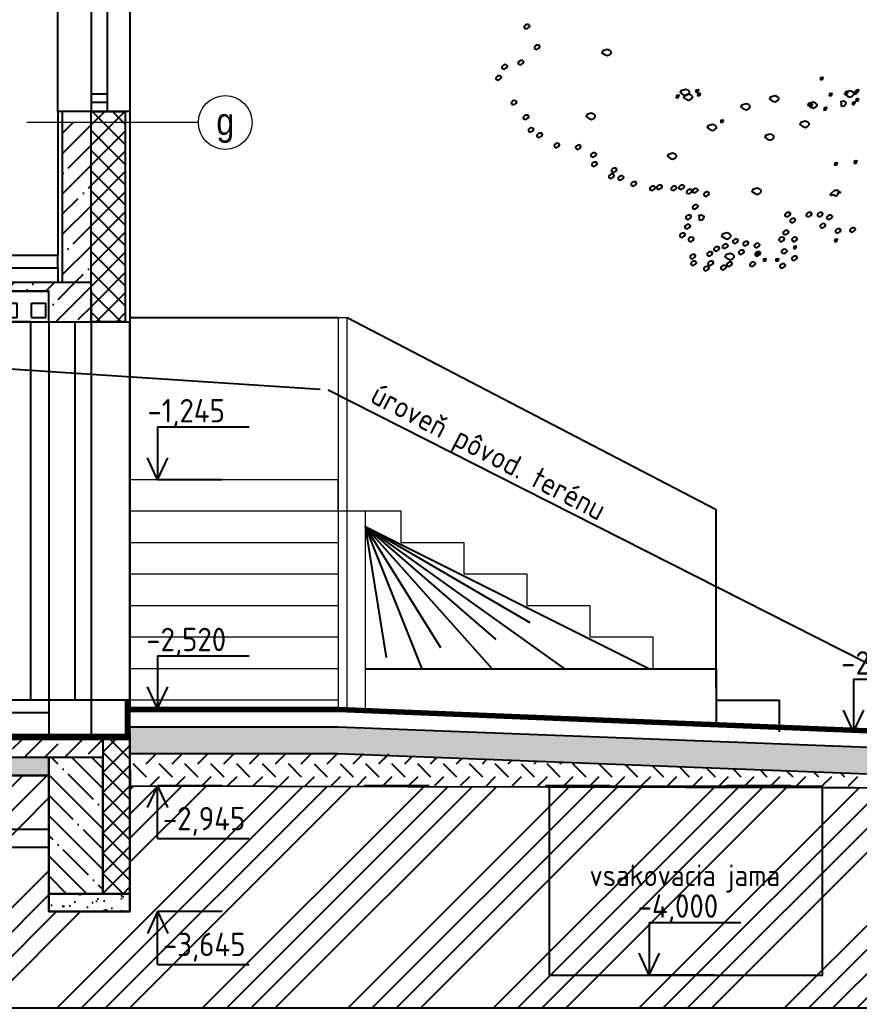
# Model space of a CAD drawing. Header units: millimetres. Extents: x 462666 to 1244237, y 2328025 to 3795663.
# Drawn here: x 1091506 to 1096169, y 2721362 to 2726854 of the extents above; entities that cross this region are included whole.
import ezdxf
from ezdxf.enums import TextEntityAlignment as Align
from ezdxf.lldxf.tags import DXFTag

# ---------------------------------------------------------------- set-up
doc = ezdxf.new("R2010")
doc.units = ezdxf.units.MM
for name, color, linetype in [('arbre', 250, 'Continuous'), ('MUR-POH', 64, 'Continuous'), ('MUR_POH', 64, 'Continuous'), ('MUR_REZ', 3, 'Continuous'), ('MUR_ZAK', 64, 'DASHED'), ('NAB_ZAR', 14, 'Continuous'), ('PLO_LIN', 6, 'Continuous'), ('POP_100', 8, 'Continuous'), ('TXT_50_MIESTN', 7, 'Continuous'), ('ZAK_DIM', 7, 'Continuous')]:
    doc.layers.add(name, color=color, linetype=linetype)
doc.layers.add('NOVE_MUR_YTONG', color=8, linetype='Continuous', lineweight=5)
doc.layers.add('Srafy', color=8, linetype='Continuous', lineweight=5)
doc.styles.add('ISOCP.SHX', font='ISOCP.shx', dxfattribs={"height": 150})
doc.styles.add('ROMANS', font='arial.ttf', dxfattribs={"width": 0.85})
tags = doc.linetypes.add('DASHED', pattern=[0.75, 0.5, -0.25]).pattern_tags.tags
tags[6:7] = [DXFTag(74, 4), DXFTag(75, 0), DXFTag(340, '0'), DXFTag(46, 1.0), DXFTag(50, 0.0), DXFTag(44, 0.0), DXFTag(45, 0.0)]
tags[4:5] = [DXFTag(74, 4), DXFTag(75, 0), DXFTag(340, '0'), DXFTag(46, 1.0), DXFTag(50, 0.0), DXFTag(44, 0.0), DXFTag(45, 0.0)]
pattern_1 = [(45, (0, -12161.8), (-112.2532015, 112.2532015), []), (45, (112.25, -12161.8), (-112.2532015, 112.2532015), [198.4375, -39.6875, 0, -39.6875])]
pattern_2 = [(50, (0, -12161.8), (182.184669, -15.9390855), [19.05, -209.55]), (-5, (0, -12161.8), (-35.242826, 191.056643), [15.24, -167.64]), (100.451, (15.18, -12163.12), (146.942502, 175.116688), [16.19, -178.09]), (46.1842, (0, -12111), (271.079041, -42.042328), [28.575, -314.325]), (96.6356, (22.6, -12114.5), (237.404234, 247.425556), [24.285, -267.135]), (-8.816, (0, -12111), (237.404606, 247.425118), [22.86, -251.46]), (21, (25.4, -12123.7), (151.61488, -102.2655185), [19.05, -209.55]), (-34, (25.4, -12123.7), (61.802028, 184.187966), [15.24, -167.64]), (71.4514, (38.03, -12132.22), (213.416491, 81.922858), [16.19, -178.09]), (37.5, (0, -12161.794), (3.0886033, 84.5550389), [0, -165.608, 0, -170.18, 0, -168.275]), (7.5, (0, -12161.79), (66.8196625, 100.1805748), [0, -97.028, 0, -161.798, 0, -64.135]), (-32.5, (-56.64, -12161.794), (135.5905952, -5.728744), [0, -63.5, 0, -198.12, 0, -262.89]), (-42.5, (-82.04, -12161.8), (148.1291814, 25.426491), [0, -82.55, 0, -131.572, 0, -186.69])]

# ---------------------------------------------------------------- blocks, each defined once
blk = doc.blocks.new('KOTA_V_REZ')
for p, q in [((0, 293), (0, 0)), ((0, 293), (508.9, 293)), ((0, 0), (-56.6, 121.3)), ((0, 0), (56.6, 121.3))]:
    blk.add_line(p, q)
at = {"color": 7, "style": 'ISOCP.SHX'}
blk.add_attdef('±0.000', text='', height=120, dxfattribs=at).set_placement((210.4, 383.7), align=Align.MIDDLE_CENTER)
blk = doc.blocks.new('arbre3')
at = {"layer": 'arbre', "color": 252}
for points in [[(247.861, 26.032), (247.903, 26.017), (247.942, 26.045), (247.966, 26.08), (247.942, 26.108), (247.905, 26.111), (247.874, 26.095), (247.85, 26.074), (247.848, 26.052)], [(248.079, 25.596), (248.121, 25.581), (248.16, 25.609), (248.184, 25.644), (248.16, 25.672), (248.123, 25.675), (248.092, 25.659), (248.068, 25.638), (248.066, 25.616)], [(249.568, 25.466), (249.622, 25.448), (249.672, 25.476), (249.698, 25.5), (249.698, 25.531), (249.67, 25.559), (249.613, 25.579), (249.524, 25.55), (249.502, 25.511)], [(247.389, 25.178), (247.43, 25.163), (247.469, 25.192), (247.493, 25.226), (247.469, 25.255), (247.432, 25.257), (247.402, 25.241), (247.378, 25.22), (247.376, 25.198)], [(247.734, 25.269), (247.775, 25.254), (247.814, 25.282), (247.838, 25.317), (247.814, 25.345), (247.778, 25.348), (247.747, 25.332), (247.723, 25.311), (247.721, 25.289)], [(247.261, 24.942), (247.303, 24.927), (247.342, 24.955), (247.366, 24.99), (247.342, 25.018), (247.305, 25.021), (247.275, 25.005), (247.251, 24.984), (247.248, 24.962)], [(254.144, 24.933), (254.184, 24.94), (254.205, 24.979), (254.184, 24.987), (254.147, 24.974)], [(251.082, 24.555), (251.121, 24.562), (251.143, 24.601), (251.121, 24.609), (251.084, 24.596)], [(251.229, 24.618), (251.284, 24.601), (251.334, 24.629), (251.36, 24.653), (251.36, 24.683), (251.331, 24.712), (251.275, 24.731), (251.186, 24.703), (251.164, 24.664)], [(251.297, 24.516), (251.351, 24.499), (251.401, 24.527), (251.427, 24.551), (251.427, 24.582), (251.399, 24.61), (251.343, 24.629), (251.254, 24.601), (251.232, 24.562)], [(251.498, 24.669), (251.537, 24.675), (251.559, 24.714), (251.537, 24.723), (251.5, 24.71)], [(251.535, 24.593), (251.575, 24.599), (251.596, 24.639), (251.575, 24.647), (251.538, 24.634)], [(253.128, 24.483), (253.183, 24.465), (253.233, 24.493), (253.259, 24.517), (253.259, 24.548), (253.23, 24.576), (253.174, 24.596), (253.085, 24.567), (253.063, 24.528)], [(254.333, 24.593), (254.373, 24.599), (254.394, 24.639), (254.373, 24.647), (254.336, 24.634)], [(254.722, 24.584), (254.777, 24.567), (254.827, 24.595), (254.853, 24.619), (254.853, 24.649), (254.824, 24.678), (254.768, 24.697), (254.679, 24.669), (254.657, 24.63)], [(254.674, 24.631), (254.713, 24.637), (254.735, 24.676), (254.713, 24.685), (254.676, 24.672)], [(254.863, 24.631), (254.902, 24.637), (254.924, 24.676), (254.902, 24.685), (254.865, 24.672)], [(254.901, 24.669), (254.94, 24.675), (254.962, 24.714), (254.94, 24.723), (254.903, 24.71)], [(247.589, 24.415), (247.63, 24.4), (247.669, 24.428), (247.693, 24.463), (247.669, 24.491), (247.632, 24.494), (247.602, 24.478), (247.578, 24.457), (247.576, 24.435)], [(252.518, 24.313), (252.572, 24.296), (252.622, 24.324), (252.648, 24.348), (252.648, 24.378), (252.62, 24.407), (252.564, 24.426), (252.474, 24.398), (252.453, 24.359)], [(253.942, 24.347), (253.997, 24.33), (254.047, 24.358), (254.073, 24.382), (254.073, 24.412), (254.044, 24.44), (253.988, 24.46), (253.899, 24.432), (253.877, 24.393)], [(253.918, 24.366), (253.957, 24.373), (253.978, 24.412), (253.957, 24.421), (253.92, 24.407)], [(254.594, 24.364), (254.594, 24.423), (254.587, 24.475), (254.633, 24.488), (254.685, 24.455), (254.679, 24.41), (254.652, 24.371)], [(254.825, 24.404), (254.864, 24.411), (254.886, 24.45), (254.864, 24.458), (254.827, 24.445)], [(254.901, 24.48), (254.94, 24.486), (254.962, 24.525), (254.94, 24.534), (254.903, 24.521)], [(247.843, 24.107), (247.884, 24.091), (247.924, 24.12), (247.947, 24.154), (247.924, 24.183), (247.887, 24.185), (247.856, 24.17), (247.832, 24.148), (247.83, 24.126)], [(249.228, 24.11), (249.283, 24.092), (249.333, 24.121), (249.359, 24.144), (249.359, 24.175), (249.331, 24.203), (249.274, 24.223), (249.185, 24.194), (249.163, 24.155)], [(254.22, 24.291), (254.259, 24.297), (254.281, 24.336), (254.259, 24.345), (254.222, 24.332)], [(251.806, 23.872), (251.86, 23.855), (251.91, 23.883), (251.936, 23.907), (251.936, 23.938), (251.908, 23.966), (251.851, 23.985), (251.762, 23.957), (251.741, 23.918)], [(252.027, 24.026), (252.066, 24.033), (252.088, 24.072), (252.066, 24.08), (252.029, 24.067)], [(253.773, 23.94), (253.827, 23.923), (253.877, 23.951), (253.903, 23.975), (253.903, 24.005), (253.875, 24.034), (253.818, 24.053), (253.729, 24.025), (253.707, 23.986)], [(247.952, 23.834), (247.993, 23.819), (248.033, 23.847), (248.056, 23.882), (248.033, 23.91), (247.996, 23.912), (247.965, 23.897), (247.941, 23.875), (247.939, 23.854)], [(248.134, 23.725), (248.175, 23.71), (248.214, 23.738), (248.238, 23.773), (248.214, 23.801), (248.177, 23.803), (248.147, 23.788), (248.123, 23.766), (248.121, 23.745)], [(253.027, 23.669), (253.081, 23.652), (253.131, 23.68), (253.157, 23.704), (253.157, 23.734), (253.129, 23.762), (253.072, 23.782), (252.983, 23.754), (252.961, 23.715)], [(248.497, 23.507), (248.539, 23.492), (248.578, 23.52), (248.602, 23.555), (248.578, 23.583), (248.541, 23.585), (248.51, 23.57), (248.487, 23.548), (248.484, 23.527)], [(248.952, 23.471), (248.993, 23.456), (249.032, 23.484), (249.056, 23.519), (249.032, 23.547), (248.995, 23.549), (248.965, 23.534), (248.941, 23.512), (248.939, 23.49)], [(249.279, 23.307), (249.32, 23.292), (249.359, 23.32), (249.383, 23.355), (249.359, 23.383), (249.322, 23.385), (249.292, 23.37), (249.268, 23.348), (249.266, 23.327)], [(250.958, 23.262), (251.012, 23.245), (251.062, 23.273), (251.088, 23.297), (251.088, 23.327), (251.06, 23.356), (251.004, 23.375), (250.914, 23.347), (250.893, 23.308)], [(249.297, 23.107), (249.338, 23.092), (249.378, 23.12), (249.401, 23.155), (249.378, 23.183), (249.341, 23.186), (249.31, 23.17), (249.286, 23.149), (249.284, 23.127)], [(254.447, 23.119), (254.486, 23.125), (254.508, 23.165), (254.486, 23.173), (254.449, 23.16)], [(254.863, 23.157), (254.902, 23.163), (254.924, 23.202), (254.902, 23.211), (254.865, 23.198)], [(249.661, 22.853), (249.702, 22.838), (249.741, 22.866), (249.765, 22.901), (249.741, 22.929), (249.704, 22.931), (249.674, 22.916), (249.65, 22.894), (249.648, 22.873)], [(249.715, 22.98), (249.756, 22.965), (249.796, 22.993), (249.819, 23.028), (249.796, 23.056), (249.759, 23.058), (249.728, 23.043), (249.704, 23.021), (249.702, 23)], [(249.861, 22.817), (249.902, 22.801), (249.941, 22.83), (249.965, 22.864), (249.941, 22.893), (249.904, 22.895), (249.874, 22.88), (249.85, 22.858), (249.847, 22.836)], [(250.133, 22.69), (250.174, 22.674), (250.214, 22.703), (250.237, 22.737), (250.214, 22.766), (250.177, 22.768), (250.146, 22.753), (250.122, 22.731), (250.12, 22.709)], [(250.678, 22.617), (250.72, 22.602), (250.759, 22.63), (250.783, 22.665), (250.759, 22.693), (250.722, 22.695), (250.691, 22.68), (250.668, 22.658), (250.665, 22.636)], [(251.151, 22.617), (251.192, 22.602), (251.231, 22.63), (251.255, 22.665), (251.231, 22.693), (251.194, 22.695), (251.164, 22.68), (251.14, 22.658), (251.138, 22.636)], [(250.533, 22.599), (250.574, 22.583), (250.613, 22.612), (250.637, 22.646), (250.613, 22.675), (250.576, 22.677), (250.546, 22.662), (250.522, 22.64), (250.52, 22.618)], [(250.987, 22.599), (251.029, 22.583), (251.068, 22.612), (251.092, 22.646), (251.068, 22.675), (251.031, 22.677), (251, 22.662), (250.976, 22.64), (250.974, 22.618)], [(251.315, 22.526), (251.356, 22.511), (251.395, 22.539), (251.419, 22.574), (251.395, 22.602), (251.358, 22.604), (251.328, 22.589), (251.304, 22.567), (251.301, 22.546)], [(251.442, 22.544), (251.483, 22.529), (251.522, 22.557), (251.546, 22.592), (251.522, 22.62), (251.485, 22.622), (251.455, 22.607), (251.431, 22.585), (251.429, 22.564)], [(251.678, 22.472), (251.719, 22.456), (251.758, 22.485), (251.782, 22.519), (251.758, 22.548), (251.721, 22.55), (251.691, 22.535), (251.667, 22.513), (251.665, 22.491)], [(252.755, 22.516), (252.81, 22.499), (252.86, 22.527), (252.886, 22.551), (252.886, 22.582), (252.857, 22.61), (252.801, 22.629), (252.712, 22.601), (252.69, 22.562)], [(254.387, 22.535), (254.452, 22.587), (254.513, 22.59), (254.539, 22.561), (254.574, 22.54), (254.518, 22.522), (254.502, 22.479), (254.472, 22.464), (254.437, 22.49), (254.385, 22.472), (254.355, 22.498)], [(251.442, 22.199), (251.483, 22.184), (251.522, 22.212), (251.546, 22.247), (251.522, 22.275), (251.485, 22.277), (251.455, 22.262), (251.431, 22.24), (251.429, 22.219)], [(251.573, 21.943), (251.573, 22.002), (251.567, 22.054), (251.612, 22.067), (251.664, 22.034), (251.658, 21.989), (251.632, 21.949)], [(253.405, 22.035), (253.446, 22.02), (253.485, 22.049), (253.509, 22.083), (253.485, 22.112), (253.448, 22.114), (253.418, 22.098), (253.394, 22.077), (253.392, 22.055)], [(253.859, 22.035), (253.9, 22.02), (253.939, 22.049), (253.963, 22.083), (253.939, 22.112), (253.902, 22.114), (253.872, 22.098), (253.848, 22.077), (253.846, 22.055)], [(254.095, 22.035), (254.137, 22.02), (254.176, 22.049), (254.2, 22.083), (254.176, 22.112), (254.139, 22.114), (254.108, 22.098), (254.084, 22.077), (254.082, 22.055)], [(251.278, 21.781), (251.319, 21.766), (251.359, 21.794), (251.382, 21.829), (251.359, 21.857), (251.322, 21.859), (251.291, 21.844), (251.267, 21.822), (251.265, 21.801)], [(251.296, 21.981), (251.338, 21.966), (251.377, 21.994), (251.401, 22.029), (251.377, 22.057), (251.34, 22.059), (251.309, 22.044), (251.285, 22.022), (251.283, 22.001)], [(253.514, 21.908), (253.555, 21.893), (253.594, 21.921), (253.618, 21.956), (253.594, 21.984), (253.557, 21.987), (253.527, 21.971), (253.503, 21.95), (253.501, 21.928)], [(254.15, 21.799), (254.191, 21.784), (254.23, 21.812), (254.254, 21.847), (254.23, 21.875), (254.193, 21.878), (254.163, 21.862), (254.139, 21.841), (254.137, 21.819)], [(254.295, 21.981), (254.337, 21.966), (254.376, 21.994), (254.4, 22.029), (254.376, 22.057), (254.339, 22.059), (254.308, 22.044), (254.284, 22.022), (254.282, 22.001)], [(251.169, 21.599), (251.21, 21.584), (251.25, 21.612), (251.273, 21.647), (251.25, 21.676), (251.213, 21.678), (251.182, 21.662), (251.158, 21.641), (251.156, 21.619)], [(252.111, 21.567), (252.165, 21.55), (252.215, 21.578), (252.241, 21.602), (252.241, 21.633), (252.213, 21.661), (252.157, 21.68), (252.067, 21.652), (252.046, 21.613)], [(253.368, 21.654), (253.41, 21.639), (253.449, 21.667), (253.473, 21.702), (253.449, 21.73), (253.412, 21.732), (253.381, 21.717), (253.357, 21.695), (253.355, 21.674)], [(254.477, 21.69), (254.518, 21.675), (254.557, 21.703), (254.581, 21.738), (254.557, 21.766), (254.52, 21.769), (254.49, 21.753), (254.466, 21.732), (254.464, 21.71)], [(254.786, 21.708), (254.827, 21.693), (254.866, 21.722), (254.89, 21.756), (254.866, 21.785), (254.829, 21.787), (254.799, 21.771), (254.775, 21.75), (254.773, 21.728)], [(251.351, 21.509), (251.392, 21.493), (251.431, 21.522), (251.455, 21.556), (251.431, 21.585), (251.394, 21.587), (251.364, 21.572), (251.34, 21.55), (251.338, 21.528)], [(252.078, 21.363), (252.119, 21.348), (252.158, 21.376), (252.182, 21.411), (252.158, 21.439), (252.121, 21.441), (252.091, 21.426), (252.067, 21.405), (252.065, 21.383)], [(252.296, 21.472), (252.337, 21.457), (252.376, 21.485), (252.4, 21.52), (252.376, 21.548), (252.339, 21.551), (252.309, 21.535), (252.285, 21.514), (252.283, 21.492)], [(252.514, 21.418), (252.555, 21.403), (252.594, 21.431), (252.618, 21.466), (252.594, 21.494), (252.558, 21.496), (252.527, 21.481), (252.503, 21.459), (252.501, 21.437)], [(252.75, 21.381), (252.792, 21.366), (252.831, 21.394), (252.855, 21.429), (252.831, 21.457), (252.794, 21.46), (252.763, 21.444), (252.739, 21.423), (252.737, 21.401)], [(253.277, 21.509), (253.319, 21.493), (253.358, 21.522), (253.382, 21.556), (253.358, 21.585), (253.321, 21.587), (253.29, 21.572), (253.267, 21.55), (253.264, 21.528)], [(253.55, 21.509), (253.591, 21.493), (253.63, 21.522), (253.654, 21.556), (253.63, 21.585), (253.594, 21.587), (253.563, 21.572), (253.539, 21.55), (253.537, 21.528)], [(254.447, 21.494), (254.486, 21.5), (254.508, 21.539), (254.486, 21.548), (254.449, 21.535)], [(251.387, 21.145), (251.429, 21.13), (251.468, 21.158), (251.492, 21.193), (251.468, 21.221), (251.431, 21.223), (251.4, 21.208), (251.376, 21.187), (251.374, 21.165)], [(251.751, 21.2), (251.792, 21.185), (251.831, 21.213), (251.855, 21.248), (251.831, 21.276), (251.794, 21.278), (251.764, 21.263), (251.74, 21.241), (251.738, 21.219)], [(251.896, 21.309), (251.937, 21.294), (251.977, 21.322), (252, 21.357), (251.977, 21.385), (251.94, 21.387), (251.909, 21.372), (251.885, 21.35), (251.883, 21.328)], [(252.179, 21.127), (252.233, 21.109), (252.283, 21.138), (252.309, 21.161), (252.309, 21.192), (252.281, 21.22), (252.224, 21.24), (252.135, 21.211), (252.114, 21.172)], [(252.423, 21.236), (252.464, 21.221), (252.504, 21.249), (252.528, 21.284), (252.504, 21.312), (252.467, 21.314), (252.436, 21.299), (252.412, 21.277), (252.41, 21.256)], [(252.769, 21.2), (252.81, 21.185), (252.849, 21.213), (252.873, 21.248), (252.849, 21.276), (252.812, 21.278), (252.782, 21.263), (252.758, 21.241), (252.755, 21.219)], [(252.783, 21.191), (252.822, 21.198), (252.844, 21.237), (252.822, 21.246), (252.785, 21.233)], [(253.332, 21.254), (253.373, 21.239), (253.412, 21.267), (253.436, 21.302), (253.412, 21.33), (253.375, 21.332), (253.345, 21.317), (253.321, 21.296), (253.319, 21.274)], [(253.577, 21.343), (253.616, 21.349), (253.638, 21.388), (253.616, 21.397), (253.579, 21.384)], [(251.405, 21), (251.447, 20.985), (251.486, 21.013), (251.51, 21.048), (251.486, 21.076), (251.449, 21.078), (251.418, 21.063), (251.395, 21.041), (251.392, 21.019)], [(251.769, 21), (251.81, 20.985), (251.849, 21.013), (251.873, 21.048), (251.849, 21.076), (251.812, 21.078), (251.782, 21.063), (251.758, 21.041), (251.756, 21.019)], [(252.169, 20.982), (252.21, 20.967), (252.249, 20.995), (252.273, 21.03), (252.249, 21.058), (252.212, 21.06), (252.182, 21.045), (252.158, 21.023), (252.156, 21.001)], [(252.659, 20.982), (252.701, 20.967), (252.74, 20.995), (252.764, 21.03), (252.74, 21.058), (252.703, 21.06), (252.672, 21.045), (252.649, 21.023), (252.646, 21.001)], [(252.934, 21.078), (252.974, 21.085), (252.995, 21.124), (252.974, 21.132), (252.937, 21.119)], [(253.199, 21.078), (253.238, 21.085), (253.26, 21.124), (253.238, 21.132), (253.201, 21.119)], [(253.296, 20.945), (253.337, 20.93), (253.376, 20.958), (253.4, 20.993), (253.376, 21.021), (253.339, 21.024), (253.309, 21.008), (253.285, 20.987), (253.283, 20.965)], [(253.55, 21.109), (253.591, 21.094), (253.63, 21.122), (253.654, 21.157), (253.63, 21.185), (253.594, 21.187), (253.563, 21.172), (253.539, 21.15), (253.537, 21.128)], [(251.678, 20.891), (251.719, 20.876), (251.758, 20.904), (251.782, 20.939), (251.758, 20.967), (251.721, 20.969), (251.691, 20.954), (251.667, 20.932), (251.665, 20.91)], [(252.042, 20.909), (252.083, 20.894), (252.122, 20.922), (252.146, 20.957), (252.122, 20.985), (252.085, 20.987), (252.055, 20.972), (252.031, 20.95), (252.028, 20.929)]]:
    blk.add_lwpolyline(points, close=True, dxfattribs=at)

msp = doc.modelspace()

# ---------------------------------------------------------------- hatches: boundary and pattern name
at = {"layer": 'PLO_LIN'}
h = msp.add_hatch(dxfattribs=at)
h.set_pattern_fill('NET', color=252, scale=25, angle=45, style=0)
h.set_pattern_definition([(45, (0, -12161.794), (-56.1266008, 56.1266008), []), (135, (0, -12161.794), (-56.1266008, -56.1266008), [])])
h.paths.add_polyline_path([(1092092.2, 2726345.7), (1092092.2, 2725175.7), (1091902.2, 2725175.7), (1091902.2, 2726345.7)])
h = msp.add_hatch(dxfattribs=at)
h.set_pattern_fill('SQUARE', color=252, scale=25, style=0)
h.set_pattern_definition([(0, (1086649.28, 2725199.97), (0, 79.375), [79.375, -79.375]), (90, (1086649.28, 2725199.97), (-79.375, 5e-15), [79.375, -79.375])])
h.paths.add_polyline_path([(1086619, 2725345.7), (1086619, 2725175.7), (1091667.2, 2725175.7), (1091667.2, 2725345.7)])
h = msp.add_hatch(dxfattribs=at)
h.set_pattern_fill('AR-CONC', color=252, style=0)
h.set_pattern_definition(pattern_2)
h.paths.add_polyline_path([(1090222, 2722655.7), (1090222, 2722755.7), (1086619, 2722755.7), (1086619, 2722655.7)])
h.paths.add_polyline_path([(1087684.3, 2722445), (1087486.6, 2722445), (1087486.6, 2722753.5), (1087684.3, 2722753.5)], flags=9)
h.paths.add_polyline_path([(1087057.7, 2722604.9), (1086860, 2722604.9), (1086860, 2722902.9), (1087057.7, 2722902.9)], flags=9)
h.paths.add_polyline_path([(1088239.8, 2722395.4), (1088042.1, 2722395.4), (1088042.1, 2722704.5), (1088239.8, 2722704.5)], flags=9)
h.paths.add_polyline_path([(1087291.6, 2722371.5), (1087093.9, 2722371.5), (1087093.9, 2722669.6), (1087291.6, 2722669.6)], flags=9)
h.paths.add_polyline_path([(1091667.2, 2722655.7), (1091667.2, 2722755.7), (1090222, 2722755.7), (1090222, 2722655.7)])
h = msp.add_hatch(dxfattribs=at)
h.set_pattern_fill('AR-CONC', color=252, style=0)
h.set_pattern_definition([(50, (0, 0), (182.184669, -15.9390855), [19.05, -209.55]), (355, (0, 0), (-35.242826, 191.056643), [15.24, -167.64]), (100.451, (15.18, -1.33), (146.942502, 175.116688), [16.19, -178.09]), (46.1842, (0, 50.8), (271.079041, -42.042328), [28.575, -314.325]), (96.6356, (22.6, 47.3), (237.404234, 247.425556), [24.285, -267.135]), (351.184, (0, 50.8), (237.404606, 247.425118), [22.86, -251.46]), (21, (25.4, 38.1), (151.61488, -102.2655185), [19.05, -209.55]), (326, (25.4, 38.1), (61.802028, 184.187966), [15.24, -167.64]), (71.4514, (38.03, 29.58), (213.416491, 81.922858), [16.19, -178.09]), (37.5, (0, 0), (3.0886033, 84.5550389), [0, -165.608, 0, -170.18, 0, -168.275]), (7.5, (0, 0), (66.8196625, 100.1805748), [0, -97.028, 0, -161.798, 0, -64.135]), (-32.5, (-56.64, 0), (135.5905952, -5.728744), [0, -63.5, 0, -198.12, 0, -262.89]), (-42.5, (-82.04, 0), (148.1291814, 25.426491), [0, -82.55, 0, -131.572, 0, -186.69])])
h.paths.add_polyline_path([(1098291.5, 2722584), (1093270.4, 2722775.7), (1092117.2, 2722775.7), (1092117.2, 2722925.7), (1093273.2, 2722925.7), (1096896.5, 2722787.4), (1101770.6, 2722776), (1101770.6, 2722776), (1101770.1, 2722575.7)])
h = msp.add_hatch(dxfattribs=at)
h.set_pattern_fill('NET', color=252, scale=25, angle=45, style=0)
h.set_pattern_definition([(45, (1091967.16, 2721998.796), (-56.1266, 56.1266), []), (135, (1091967.16, 2721998.796), (-56.1266, -56.1266), [])])
h.paths.add_polyline_path([(1092117.2, 2721998.8), (1092117.2, 2722802.2), (1092117.2, 2722855.7), (1091967.2, 2722855.7), (1091967.2, 2721998.8)])
h = msp.add_hatch(dxfattribs=at)
h.set_pattern_fill('AR-CONC', color=252, style=0)
h.set_pattern_definition(pattern_2)
h.paths.add_polyline_path([(1092117.2, 2721998.8), (1092117.2, 2721898.8), (1091667.2, 2721898.8), (1091667.2, 2721998.8)])
at = {"layer": 'POP_100'}
h = msp.add_hatch(dxfattribs=at)
h.set_pattern_fill('ANSI34', color=8, scale=30, style=0)
h.set_pattern_definition([(45, (0, 1081.54), (-404.11153, 404.11153), []), (45, (134.7, 1081.54), (-404.11153, 404.11153), []), (45, (269.4, 1081.54), (-404.11153, 404.11153), []), (45, (404.1, 1081.54), (-404.11153, 404.11153), [])])
h.paths.add_polyline_path([(1103470.6, 2721362.3), (1065375.8, 2721362.3), (1065375.8, 2726626.5), (1065724.7, 2726542.1), (1067357.5, 2726493.4), (1069251, 2725473.5), (1083117.2, 2725303.8), (1083117.2, 2724403.7), (1083517.2, 2724403.7), (1083517.2, 2724978.8), (1084531.9, 2724978.8), (1085667.2, 2722255.7), (1086619, 2722255.7), (1086619, 2722655.7), (1091667.2, 2722655.7), (1091667.2, 2721898.8), (1092117.2, 2721898.8), (1092118.8, 2722598.8), (1101769.8, 2722575.7), (1101770.6, 2722375.7), (1101920.6, 2722375.7), (1101920.6, 2722695.7), (1101970.6, 2722695.7), (1101970.6, 2722545.7), (1103470.6, 2722545.7)])
h = msp.add_hatch(dxfattribs=at)
h.set_pattern_fill('ANSI35', color=8, scale=25, style=0)
h.set_pattern_definition(pattern_1)
h.paths.add_polyline_path([(1091902.2, 2725395.7), (1091902.2, 2726283.6), (1091742.2, 2726283.6), (1091742.2, 2725395.7)])
h = msp.add_hatch(dxfattribs=at)
h.set_pattern_fill('ANSI35', color=8, scale=25, style=0)
h.set_pattern_definition(pattern_1)
h.paths.add_polyline_path([(1091902.2, 2725175.7), (1091902.2, 2725395.7), (1087217.5, 2725395.7), (1087217.5, 2725345.7), (1091667.2, 2725345.7), (1091667.2, 2725175.7)])
h.paths.add_polyline_path([(1086619, 2725175.7), (1086619, 2725345.7), (1087217.5, 2725345.7), (1087217.5, 2725395.7), (1086384, 2725395.7), (1086384, 2722880.7), (1086594, 2722880.7), (1086594, 2725175.7)])
h.paths.add_polyline_path([(1087057.7, 2725204.2), (1086860, 2725204.2), (1086860, 2725503.5), (1087057.7, 2725503.5)], flags=9)
h = msp.add_hatch(dxfattribs=at)
h.set_pattern_fill('ANSI35', color=8, scale=25, style=0)
h.set_pattern_definition(pattern_1)
h.paths.add_polyline_path([(1090222, 2722755.7), (1090222, 2722855.7), (1087217.5, 2722855.7), (1087217.5, 2722755.7)])
h.paths.add_polyline_path([(1087217.5, 2722755.7), (1087217.5, 2722855.7), (1086167.2, 2722855.7), (1086167.2, 2722755.7)])
h.paths.add_polyline_path([(1087057.7, 2722604.9), (1086860, 2722604.9), (1086860, 2722902.9), (1087057.7, 2722902.9)], flags=9)
h.paths.add_polyline_path([(1091967.2, 2722755.7), (1091967.2, 2722855.7), (1090222, 2722855.7), (1090222, 2722755.7)])
h = msp.add_hatch(dxfattribs=at)
h.set_pattern_fill('ANSI35', color=8, scale=25, angle=90, style=0)
h.set_pattern_definition([(135, (0, -12161.8), (-112.2532015, -112.2532015), []), (135, (3e-14, -12049.54), (-112.2532015, -112.2532015), [198.4375, -39.6875, 0, -39.6875])])
h.paths.add_polyline_path([(1091967.2, 2721998.8), (1091967.2, 2722755.7), (1091667.2, 2722755.7), (1091667.2, 2721998.8)])

# ---------------------------------------------------------------- linework, layer by layer
at = {"layer": 'MUR-POH', "color": 1}
msp.add_lwpolyline([(1095375.1, 2723145.5), (1095375.1, 2724131.9), (1093325.2, 2725198.8)], dxfattribs=at)
at = {"layer": 'MUR-POH', "color": 252}
for points in [[(1093425.1, 2724038.8), (1095005.2, 2723248.8)], [(1093425.1, 2724038.8), (1094339.9, 2723506)], [(1093425.1, 2724038.8), (1094532.4, 2723248.8)], [(1093425.1, 2724038.8), (1094130.6, 2723248.8)], [(1093425.1, 2724038.8), (1093843.1, 2723366.3)], [(1093425.1, 2724038.8), (1093739, 2723248.8)], [(1093425.1, 2724038.8), (1093542.2, 2723310.9)], [(1093425.1, 2724038.8), (1094150.7, 2723411.7)]]:
    msp.add_lwpolyline(points, dxfattribs=at)
at = {"layer": 'MUR_POH', "color": 8, "linetype": 'DASHED', "ltscale": 250, "flags": 128}
for points in [[(1093175.1, 2724799.3), (1065375.8, 2726623.4)], [(1096478.3, 2723145), (1093219, 2724795.7)]]:
    msp.add_lwpolyline(points, dxfattribs=at)
at = {"layer": 'MUR_POH', "color": 252, "linetype": 'DASHED', "ltscale": 250, "flags": 128}
msp.add_lwpolyline([(1094446.1, 2722593.8), (1094446.1, 2721546), (1095966.3, 2721546), (1095966.3, 2722593.8)], close=True, dxfattribs=at)
at = {"layer": 'MUR_REZ'}
for p, q in [((1091717.2, 2726345.7), (1091717.2, 2725545.7)), ((1091667.2, 2725175.7), (1092117.2, 2725175.7))]:
    msp.add_line(p, q, dxfattribs=at)
at = {"layer": 'MUR_REZ', "flags": 128}
for points in [[(1092117.2, 2726345.7), (1091717.2, 2726345.7)], [(1086567.2, 2725545.7), (1091717.2, 2725545.7)]]:
    msp.add_lwpolyline(points, dxfattribs=at)
at = {"layer": 'MUR_REZ'}
for points in [[(1092092.2, 2726345.7), (1092092.2, 2725175.7)], [(1092117.2, 2726345.7), (1092117.2, 2725175.7)], [(1086619, 2725175.7), (1091667.2, 2725175.7)], [(1086619, 2723075.7), (1091667.2, 2723075.7)], [(1091667.2, 2723075.7), (1092117.2, 2723075.7)], [(1092117.2, 2722898.8), (1092117.2, 2723075.7)], [(1092117.2, 2723075.7), (1092117.2, 2723025.7), (1093275.1, 2723025.7), (1096870.6, 2722888.4)], [(1096720.8, 2722892.6), (1093275.2, 2723030.7), (1092117.2, 2723030.7)], [(1096720.6, 2722887.6), (1093275.1, 2723025.7), (1092117.2, 2723025.7)], [(1096720.4, 2722882.6), (1093275, 2723020.7), (1092117.2, 2723020.7)], [(1096720.2, 2722877.6), (1093274.9, 2723015.7), (1092117.2, 2723015.7)], [(1096720, 2722872.6), (1093274.8, 2723010.7), (1092117.2, 2723010.7)]]:
    msp.add_lwpolyline(points, dxfattribs=at)
at = {"layer": 'MUR_ZAK', "ltscale": 175, "flags": 128}
for points in [[(1091667.2, 2722355.7), (1086619, 2722355.7)], [(1091667.2, 2722255.7), (1086619, 2722255.7)]]:
    msp.add_lwpolyline(points, dxfattribs=at)
at = {"layer": 'NAB_ZAR', "flags": 128}
for points in [[(1091902.2, 2727995.7), (1091902.2, 2726345.7)], [(1091992.2, 2727995.7), (1091992.2, 2726345.7)], [(1091992.2, 2726440.7), (1091902.2, 2726440.7)], [(1091992.2, 2726395.7), (1091902.2, 2726395.7)], [(1091567.2, 2723075.7), (1091567.2, 2725175.7), (1090567.2, 2725175.7), (1090567.2, 2723075.7)]]:
    msp.add_lwpolyline(points, dxfattribs=at)
at = {"layer": 'NOVE_MUR_YTONG'}
msp.add_lwpolyline([(1092497.8, 2726283.6), (1091544.4, 2726283.6)], dxfattribs=at)
msp.add_circle((1092647.4, 2726283.6), 149.5, dxfattribs=at)
at = {"layer": 'PLO_LIN', "color": 252}
msp.add_line((1091742.2, 2726345.7), (1091742.2, 2725395.7), dxfattribs=at)
for points in [[(1091717.2, 2726345.7), (1091717.2, 2727995.7)], [(1092117.2, 2727995.7), (1092117.2, 2726345.7)], [(1103470.6, 2726829.1), (1103470.6, 2721362.3), (1065375.8, 2721362.3), (1065375.8, 2726626.5)], [(1091902.2, 2725350.7), (1091902.2, 2726345.7)], [(1092117.2, 2722855.7), (1086167.2, 2722855.7), (1086167.2, 2725228.8), (1083117.2, 2725228.8), (1083117.2, 2725545.7)], [(1092117.2, 2722880.7), (1086192.2, 2722880.7), (1086192.2, 2725253.8), (1083142.2, 2725253.8), (1083142.2, 2725545.7)], [(1091717.2, 2725475.7), (1091717.2, 2725545.7)], [(1086384, 2725475.7), (1091717.2, 2725475.7)], [(1091717.2, 2725475.7), (1091717.2, 2725395.7)], [(1086384, 2725395.7), (1091902.2, 2725395.7)], [(1086619, 2725345.7), (1091667.2, 2725345.7)], [(1091667.2, 2725175.7), (1091667.2, 2725345.7)], [(1091902.2, 2725350.7), (1091902.2, 2722880.7)], [(1091667.2, 2725175.7), (1091667.2, 2723075.7)], [(1091812.2, 2725175.7), (1091812.2, 2723075.7)], [(1092117.2, 2725175.7), (1092117.2, 2723075.7)], [(1091667.2, 2723075.7), (1091667.2, 2722880.7)], [(1092094.4, 2722868.2), (1092094.4, 2723075.7)], [(1092117.2, 2722868.2), (1092117.2, 2723075.7)], [(1086619, 2723005.7), (1091667.2, 2723005.7)], [(1092117.2, 2722898.8), (1092117.2, 2721998.8), (1091667.2, 2721998.8), (1091667.2, 2722695.7)], [(1091902.2, 2722880.7), (1092117.2, 2722880.7)], [(1091967.2, 2722855.7), (1091967.2, 2721998.8)], [(1092117.2, 2722802.2), (1092117.2, 2721998.8), (1091667.2, 2721998.8), (1091667.2, 2722755.7)], [(1091967.2, 2722755.7), (1086167.2, 2722755.7)], [(1091667.2, 2722755.7), (1091667.2, 2722695.7)], [(1091667.2, 2722655.7), (1086619, 2722655.7)], [(1091667.2, 2721998.8), (1091667.2, 2721898.8)], [(1091967.2, 2721998.8), (1092117.2, 2721998.8)]]:
    msp.add_lwpolyline(points, dxfattribs=at)
for points in [[(1092092.2, 2726345.7), (1092092.2, 2725175.7), (1091902.2, 2725175.7), (1091902.2, 2726345.7)], [(1086619, 2725345.7), (1086619, 2725175.7), (1091667.2, 2725175.7), (1091667.2, 2725345.7)], [(1092117.2, 2721998.8), (1092117.2, 2721898.8), (1091667.2, 2721898.8), (1091667.2, 2721998.8)]]:
    msp.add_lwpolyline(points, close=True, dxfattribs=at)
at = {"layer": 'PLO_LIN', "color": 252, "linetype": 'DASHED', "ltscale": 200}
msp.add_lwpolyline([(1092117.2, 2722868.2, 25, 25, 0), (1086179.7, 2722868.2, 25, 25, 0), (1086179.7, 2725241.3, 25, 25, 0), (1083129.7, 2725241.3, 25, 25, 0), (1083129.7, 2725545.7, 25, 25, 0)], format="xyseb", dxfattribs=at)
at = {"layer": 'PLO_LIN', "color": 1}
for points in [[(1069251, 2725473.5), (1083117.2, 2725303.8), (1083117.2, 2724403.7), (1083517.2, 2724403.7), (1083517.2, 2724978.8), (1084531.9, 2724978.8), (1085667.2, 2722255.7), (1086619, 2722255.7), (1086619, 2722655.7), (1091667.2, 2722655.7), (1091667.2, 2721898.8), (1092117.2, 2721898.8), (1092118.8, 2722598.8), (1101769.8, 2722575.7), (1101770.6, 2722375.7), (1101920.6, 2722375.7), (1101920.6, 2722695.7), (1101970.6, 2722695.7), (1101970.6, 2722545.7), (1103470.6, 2722545.7), (1103470.6, 2721362.3), (1065375.8, 2721362.3)], [(1093275.2, 2725198.8), (1092117.2, 2725198.8)], [(1086167.1, 2725166.6), (1086167.2, 2722255.7), (1086619, 2722255.7), (1086619, 2722655.7), (1091667.2, 2722655.7), (1091667.2, 2721898.8), (1092117.2, 2721898.8), (1092117.2, 2725175.7)], [(1093425.1, 2723248.8), (1095375.1, 2723248.8), (1095375.1, 2722946.5)], [(1095375.1, 2723073.8), (1095725.1, 2723073.8), (1095725.1, 2722898.8)], [(1098291.5, 2722584), (1093270.4, 2722775.7), (1092117.2, 2722775.7), (1092117.2, 2722925.7), (1093273.2, 2722925.7), (1096896.5, 2722787.4), (1101770.6, 2722776), (1101770.6, 2722776), (1101770.1, 2722575.7), (1098291.5, 2722584)], [(1091667.2, 2722755.7), (1091667.2, 2721998.8), (1091967.2, 2721998.8), (1091967.2, 2722755.7), (1091667.2, 2722755.7)]]:
    msp.add_lwpolyline(points, dxfattribs=at)
at = {"layer": 'PLO_LIN', "color": 252, "linetype": 'DASHED', "ltscale": 200, "const_width": 25}
msp.add_lwpolyline([(1092105.8, 2722868.2), (1092105.8, 2723075.7)], dxfattribs=at)
at = {"layer": 'PLO_LIN', "color": 252, "flags": 128}
msp.add_lwpolyline([(1092116.4, 2722598.8), (1101769.8, 2722575.7)], dxfattribs=at)
at = {"layer": 'POP_100', "color": 8, "flags": 128}
msp.add_lwpolyline([(1092117.4, 2722775.7), (1092118.8, 2722598.8), (1098291.5, 2722584)], dxfattribs=at)
at = {"layer": 'POP_100'}
for points in [[(1092207.9, 2722720.1), (1092263.4, 2722775.7)], [(1092263.4, 2722775.7), (1092207.9, 2722720.1)], [(1092351.5, 2722720.1), (1092407.1, 2722775.7)], [(1092407.1, 2722775.7), (1092351.5, 2722720.1)], [(1092495.2, 2722720.1), (1092550.8, 2722775.7)], [(1092550.8, 2722775.7), (1092495.2, 2722720.1)], [(1092638.9, 2722720.1), (1092694.4, 2722775.7)], [(1092694.4, 2722775.7), (1092638.9, 2722720.1)], [(1092782.6, 2722720.1), (1092838.1, 2722775.7)], [(1092838.1, 2722775.7), (1092782.6, 2722720.1)], [(1092926.3, 2722720.1), (1092981.8, 2722775.7)], [(1092981.8, 2722775.7), (1092926.3, 2722720.1)], [(1093070, 2722720.1), (1093125.5, 2722775.7)], [(1093213.7, 2722720.1), (1093269.2, 2722775.7)], [(1093357.3, 2722720.1), (1093412.9, 2722775.7)], [(1093412.9, 2722775.7), (1093357.3, 2722720.1)], [(1093501, 2722720.1), (1093556.6, 2722775.7)], [(1093546, 2722765.1), (1093501, 2722720.1)], [(1092207.9, 2722648.3), (1092136, 2722720.1)], [(1092136, 2722720.1), (1092207.9, 2722648.3)], [(1092279.7, 2722720.1), (1092351.5, 2722648.3)], [(1092351.5, 2722648.3), (1092279.7, 2722720.1)], [(1092423.4, 2722720.1), (1092495.2, 2722648.3)], [(1092495.2, 2722648.3), (1092423.4, 2722720.1)], [(1092567.1, 2722720.1), (1092638.9, 2722648.3)], [(1092638.9, 2722648.3), (1092567.1, 2722720.1)], [(1092710.8, 2722720.1), (1092782.6, 2722648.3)], [(1092782.6, 2722648.3), (1092710.8, 2722720.1)], [(1092854.4, 2722720.1), (1092926.3, 2722648.3)], [(1092926.3, 2722648.3), (1092854.4, 2722720.1)], [(1092998.1, 2722720.1), (1093070, 2722648.3)], [(1093070, 2722648.3), (1092998.1, 2722720.1)], [(1093141.8, 2722720.1), (1093213.7, 2722648.3)], [(1093285.5, 2722720.1), (1093357.3, 2722648.3)], [(1093501, 2722648.3), (1093429.2, 2722720.1)], [(1093429.2, 2722720.1), (1093501, 2722648.3)], [(1093644.7, 2722648.3), (1093572.9, 2722720.1)], [(1093572.9, 2722720.1), (1093644.7, 2722648.3)], [(1093644.7, 2722720.1), (1093684.4, 2722759.9)], [(1093684.4, 2722759.9), (1093644.7, 2722720.1)], [(1093788.4, 2722648.3), (1093716.5, 2722720.1)], [(1093716.5, 2722720.1), (1093788.4, 2722648.3)], [(1093822.8, 2722754.6), (1093788.4, 2722720.1)], [(1093788.4, 2722720.1), (1093822.8, 2722754.6)], [(1093932.1, 2722648.3), (1093860.2, 2722720.1)], [(1093860.2, 2722720.1), (1093932.1, 2722648.3)], [(1093961.2, 2722749.3), (1093932.1, 2722720.1)], [(1093932.1, 2722720.1), (1093961.2, 2722749.3)], [(1094075.8, 2722648.3), (1094003.9, 2722720.1)], [(1094003.9, 2722720.1), (1094075.8, 2722648.3)], [(1094099.6, 2722744), (1094075.8, 2722720.1)], [(1094075.8, 2722720.1), (1094099.6, 2722744)], [(1094219.4, 2722648.3), (1094147.6, 2722720.1)], [(1094147.6, 2722720.1), (1094219.4, 2722648.3)], [(1094219.4, 2722720.1), (1094238, 2722738.7)], [(1094291.3, 2722720.1), (1094363.1, 2722648.3)], [(1094363.1, 2722720.1), (1094376.4, 2722733.5)], [(1094363.1, 2722720.1), (1094376.4, 2722733.5)], [(1094376.4, 2722733.5), (1094363.1, 2722720.1)], [(1094506.8, 2722648.3), (1094435, 2722720.1)], [(1094435, 2722720.1), (1094506.8, 2722648.3)], [(1094514.8, 2722728.2), (1094506.8, 2722720.1)], [(1094506.8, 2722720.1), (1094514.8, 2722728.2)], [(1094650.5, 2722648.3), (1094578.7, 2722720.1)], [(1094578.7, 2722720.1), (1094650.5, 2722648.3)], [(1094650.5, 2722720.1), (1094653.2, 2722722.9)], [(1094653.2, 2722722.9), (1094650.5, 2722720.1)], [(1094794.2, 2722648.3), (1094722.3, 2722720.1)], [(1094722.3, 2722720.1), (1094794.2, 2722648.3)], [(1094937.9, 2722648.3), (1094871.6, 2722714.6)], [(1094871.6, 2722714.6), (1094937.9, 2722648.3)], [(1095081.5, 2722648.3), (1095021, 2722708.8)], [(1095021, 2722708.8), (1095081.5, 2722648.3)], [(1095225.2, 2722648.3), (1095170.4, 2722703.1)], [(1095170.4, 2722703.1), (1095225.2, 2722648.3)], [(1095319.8, 2722697.4), (1095368.9, 2722648.3)], [(1095512.6, 2722648.3), (1095469.2, 2722691.7)], [(1095469.2, 2722691.7), (1095512.6, 2722648.3)], [(1095656.3, 2722648.3), (1095618.5, 2722686)], [(1095618.5, 2722686), (1095656.3, 2722648.3)], [(1095800, 2722648.3), (1095767.9, 2722680.3)], [(1095767.9, 2722680.3), (1095800, 2722648.3)], [(1095943.7, 2722648.3), (1095917.3, 2722674.6)], [(1095917.3, 2722674.6), (1095943.7, 2722648.3)], [(1096087.3, 2722648.3), (1096066.7, 2722668.9)], [(1096066.7, 2722668.9), (1096087.3, 2722648.3)], [(1092279.7, 2722648.3), (1092230, 2722598.5)], [(1092423.4, 2722648.3), (1092373.3, 2722598.2)], [(1092567.1, 2722648.3), (1092516.6, 2722597.9)], [(1092710.8, 2722648.3), (1092660, 2722597.5)], [(1092854.4, 2722648.3), (1092803.3, 2722597.2)], [(1092998.1, 2722648.3), (1092946.7, 2722596.8)], [(1093141.8, 2722648.3), (1093090, 2722596.5)], [(1093285.5, 2722648.3), (1093233.3, 2722596.1)], [(1093429.2, 2722648.3), (1093379.4, 2722598.5)], [(1093572.9, 2722648.3), (1093522.8, 2722598.2)], [(1093716.5, 2722648.3), (1093666.1, 2722597.9)], [(1093860.2, 2722648.3), (1093809.4, 2722597.5)], [(1094003.9, 2722648.3), (1093952.8, 2722597.2)], [(1094147.6, 2722648.3), (1094096.1, 2722596.8)], [(1094291.3, 2722648.3), (1094239.5, 2722596.5)], [(1094435, 2722648.3), (1094382.8, 2722596.1)], [(1094435, 2722648.3), (1094385.2, 2722598.5)], [(1094578.7, 2722648.3), (1094528.6, 2722598.2)], [(1094722.3, 2722648.3), (1094671.9, 2722597.9)], [(1094866, 2722648.3), (1094815.2, 2722597.5)], [(1095009.7, 2722648.3), (1094958.6, 2722597.2)], [(1095153.4, 2722648.3), (1095101.9, 2722596.8)], [(1095297.1, 2722648.3), (1095245.3, 2722596.5)], [(1095440.8, 2722648.3), (1095388.6, 2722596.1)], [(1095440.8, 2722648.3), (1095391, 2722598.5)], [(1095584.4, 2722648.3), (1095534.3, 2722598.2)], [(1095728.1, 2722648.3), (1095677.7, 2722597.9)], [(1095871.8, 2722648.3), (1095821, 2722597.5)], [(1096015.5, 2722648.3), (1095964.4, 2722597.2)], [(1096159.2, 2722648.3), (1096107.7, 2722596.8)]]:
    msp.add_lwpolyline(points, dxfattribs=at)
at = {"layer": 'Srafy'}
for p, q in [((1092117.2, 2722775.7), (1093270.4, 2722775.7)), ((1093270.4, 2722775.7), (1098291.5, 2722584))]:
    msp.add_line(p, q, dxfattribs=at)
at = {"layer": 'Srafy', "flags": 128}
for points in [[(1093325.2, 2723025.7), (1093325.2, 2724298.8), (1093325.2, 2725198.8), (1093275.2, 2725198.8), (1093275.2, 2723025.7)], [(1095725.1, 2722932.2), (1095725.1, 2723073.8), (1095375.1, 2723073.8), (1095375.1, 2723248.8), (1095025.1, 2723248.8), (1095025.1, 2723423.8), (1094675.1, 2723423.8), (1094675.1, 2723598.8), (1094325.1, 2723598.8), (1094325.1, 2723773.8), (1093975.1, 2723773.8), (1093975.1, 2723948.8), (1093625.1, 2723948.8), (1093625.1, 2724123.8), (1093275.1, 2724123.8), (1093275.1, 2724298.8), (1092117.2, 2724298.8)], [(1093275.1, 2724123.8), (1092117.2, 2724123.8)], [(1093275.1, 2724123.8), (1093275.1, 2723025.7)], [(1093425.1, 2724123.8), (1093425.1, 2723025.7)], [(1093275.1, 2723948.8), (1092117.2, 2723948.8)], [(1093275.1, 2723773.8), (1092117.2, 2723773.8)], [(1093275.1, 2723598.8), (1092117.2, 2723598.8)], [(1093275.1, 2723423.8), (1092117.2, 2723423.8)], [(1093275.1, 2723248.8), (1092117.2, 2723248.8)], [(1093275.1, 2723073.8), (1092117.2, 2723073.8)], [(1092117.2, 2722925.7), (1093273.2, 2722925.7), (1096896.5, 2722787.4), (1101920.3, 2722775.7)]]:
    msp.add_lwpolyline(points, dxfattribs=at)
at = {"layer": 'ZAK_DIM'}
for p, q in [((1092630.5, 2724298.8), (1092271.1, 2724298.8)), ((1092630.5, 2723027.5), (1092271.1, 2723027.5)), ((1092629.8, 2722598), (1092270.4, 2722598)), ((1092629.8, 2722598), (1092270.4, 2722598)), ((1093779.3, 2722598), (1093419.9, 2722598)), ((1093779.3, 2722598), (1093419.9, 2722598)), ((1094785, 2722598), (1094425.7, 2722598)), ((1094785, 2722598), (1094425.7, 2722598)), ((1095790.8, 2722598), (1095431.5, 2722598)), ((1095790.8, 2722598), (1095431.5, 2722598)), ((1092630.5, 2721898.8), (1092271.1, 2721898.8))]:
    msp.add_line(p, q, dxfattribs=at)
at = {"layer": 'ZAK_DIM', "color": 252}
msp.add_line((1095362.4, 2721546), (1095003.1, 2721546), dxfattribs=at)

# ---------------------------------------------------------------- block references
at = {"layer": 'arbre', "xscale": 261.3775937935833, "yscale": 261.3775937935833, "zscale": 261.3775937935833}
msp.add_blockref('arbre3', (1029525.9, 2720003.5), dxfattribs=at)
at = {"layer": 'ZAK_DIM'}
ref = msp.add_blockref('KOTA_V_REZ', (1092271.1, 2724298.8), dxfattribs=at)
ref.add_attrib('±0.000', '-1,245', dxfattribs={"height": 130, "style": 'ISOCP.SHX'}).set_placement((1092430.4, 2724682.5), align=Align.MIDDLE_CENTER)
ref = msp.add_blockref('KOTA_V_REZ', (1092271.1, 2723027.5), dxfattribs=at)
ref.add_attrib('±0.000', '-2,520', dxfattribs={"height": 130, "style": 'ISOCP.SHX'}).set_placement((1092430.4, 2723411.2), align=Align.MIDDLE_CENTER)
ref = msp.add_blockref('KOTA_V_REZ', (1096137.8, 2722897.6), dxfattribs=at)
ref.add_attrib('±0.000', '-2,645', dxfattribs={"height": 130, "style": 'ISOCP.SHX'}).set_placement((1096297.1, 2723281.3), align=Align.MIDDLE_CENTER)
ref = msp.add_blockref('KOTA_V_REZ', (1092270.4, 2722598), dxfattribs=dict(at, xscale=-1, rotation=180))
ref.add_attrib('±0.000', '-2,945', dxfattribs={"height": 130, "style": 'ISOCP.SHX'}).set_placement((1092529.8, 2722415.8), align=Align.MIDDLE_CENTER)
at = {"layer": 'ZAK_DIM', "color": 252}
ref = msp.add_blockref('KOTA_V_REZ', (1095003.1, 2721546), dxfattribs=at)
ref.add_attrib('±0.000', '-4,000', dxfattribs={"color": 252, "height": 130, "style": 'ISOCP.SHX'}).set_placement((1095162.3, 2721929.7), align=Align.MIDDLE_CENTER)
at = {"layer": 'ZAK_DIM'}
ref = msp.add_blockref('KOTA_V_REZ', (1092271.1, 2721898.8), dxfattribs=dict(at, xscale=-1, rotation=180))
ref.add_attrib('±0.000', '-3,645', dxfattribs={"height": 130, "style": 'ISOCP.SHX'}).set_placement((1092530.5, 2721716.6), align=Align.MIDDLE_CENTER)

# ---------------------------------------------------------------- texts
at = {"color": 7, "style": 'ISOCP.SHX'}
msp.add_attdef('úroveň pôvod. terénu', text='±X.XXX', height=120, rotation=332.4716, dxfattribs=at).set_placement((1094110.9, 2724454.4), align=Align.MIDDLE_CENTER)
at = {"color": 252, "style": 'ISOCP.SHX'}
msp.add_attdef('vsakovacia jama', text='±X.XXX', height=120, dxfattribs=at).set_placement((1095200.4, 2722100.9), align=Align.MIDDLE_CENTER)
at = {"layer": 'TXT_50_MIESTN', "style": 'ROMANS', "width": 0.85}
msp.add_text('g', height=150, dxfattribs=at).set_placement((1092647.4, 2726214.7), align=Align.CENTER)

doc.saveas('drawing.dxf')
